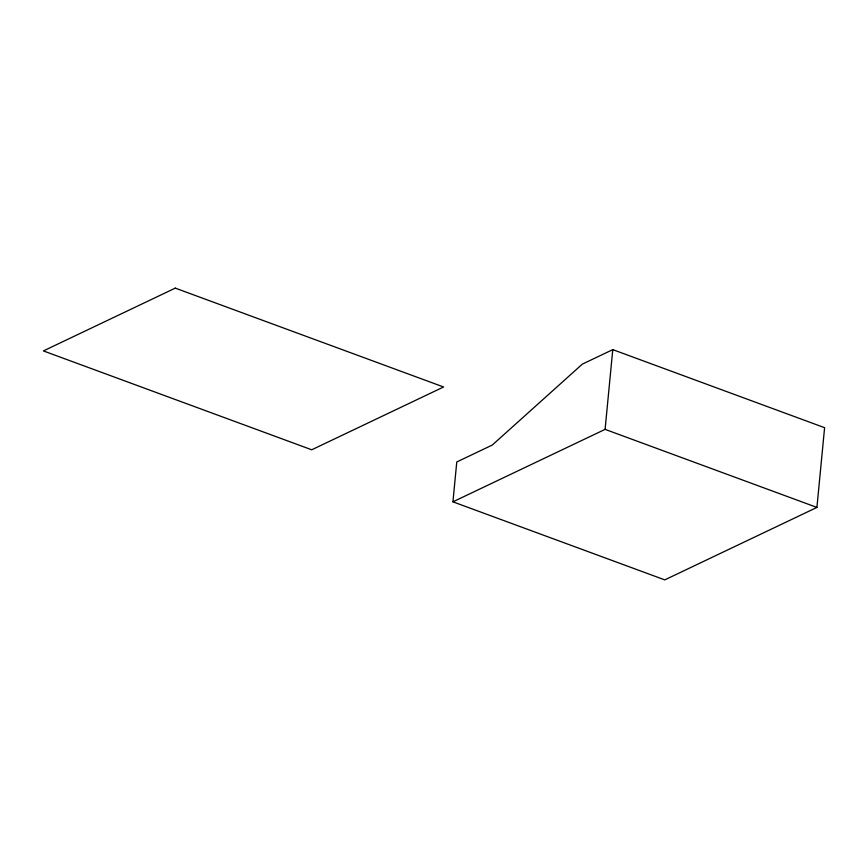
<?xml version="1.0" encoding="UTF-8"?>
<svg xmlns="http://www.w3.org/2000/svg" width="868" height="868" viewBox="0 0 868 868"><rect width="100%" height="100%" fill="white"/><g stroke="black" fill="none" stroke-linecap="round" stroke-linejoin="round"><path stroke-width="1.3" d="M452.933 501.823L456.774 461.96L492.275 445.056L582.341 364.126L612.775 349.63L824.6 427.685L816.918 507.422L664.769 579.878L452.933 501.823L605.094 429.367L816.918 507.422M605.094 429.367L612.775 349.63M175.271 288.122L43.4 350.922L311.721 449.787L443.591 386.987L175.271 288.122"/></g></svg>
